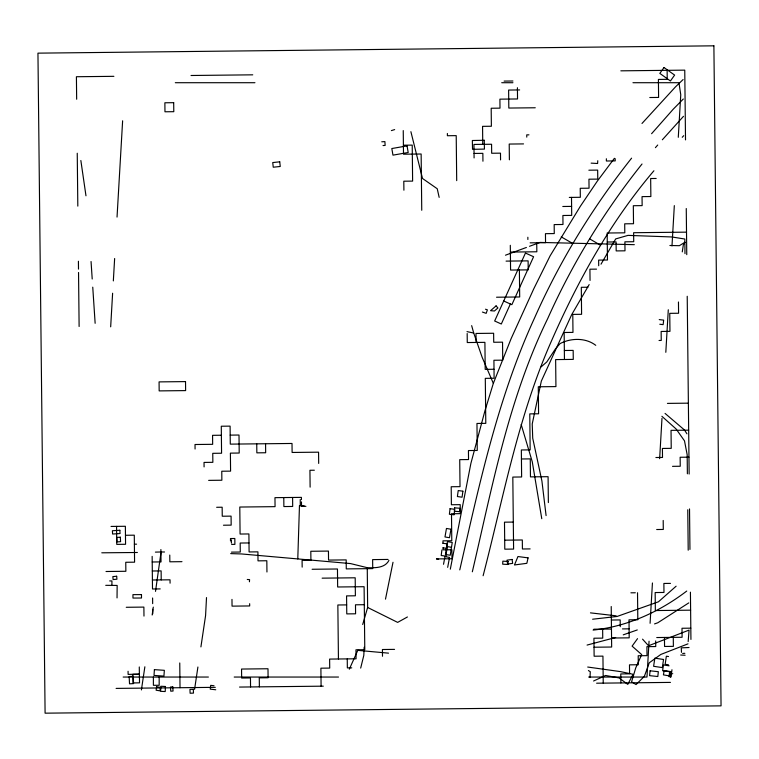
<?xml version="1.0" encoding="UTF-8"?>
<svg xmlns="http://www.w3.org/2000/svg" width="759" height="759" viewBox="0 0 759 759"><rect width="100%" height="100%" fill="white"/><g stroke="black" fill="none" stroke-linecap="round" stroke-linejoin="round"><path stroke-width="1.14" d="M111.905 585.388L111.943 580.948L109.666 580.929M117.038 597.912L117.152 585.436L105.738 585.331M362.698 624.496L367.641 607.466L367.261 567.685L350.563 563.586L241.542 553.956L230.698 553.615M297.784 558.928L299.473 505.466M364.168 647.247L363.808 655.368L360.686 668.091M590.018 677.54L590.274 671.715L588.415 670.539M206.514 597.57L205.575 615.625L200.917 646.905M597.76 160.737L597.608 163.498L591.138 163.138M110.672 326.825L112.617 293.23M113.338 280.915L114.637 258.515M117.038 217.083L122.626 120.785M649.059 641.213L646.981 677.047L588.652 677.047M650.093 623.3L652.436 582.978M659.647 458.683L661.981 418.37M665.814 352.309L668.29 309.757M671.99 245.925L674.324 205.613M678.29 137.303L680.757 94.752L678.944 82.712L632.959 82.712M249.426 581.783L249.578 579.629L247.254 579.478M688.166 641.554L689.068 630.103L648.537 645.767L642.55 639.154M441.909 549.952L441.197 555.512L445.941 556.119L447.506 543.871L442.763 543.264M393.01 562.267L385.487 599.145M144.865 666.791L141.402 689.931M152.17 615.008L153.29 607.134M155.51 591.375L161.069 551.973L164.542 551.992M194.579 689.362L197.909 667.019M671.971 669.751L670.928 676.905L668.964 676.611L669.675 671.753L671.63 672.047L662.607 670.719L663.451 664.988L669.096 665.814M682.275 251.884L683.337 244.815L684.865 242.368M446.681 546.527L445.438 554.497L450.248 555.246L452.25 542.429L447.44 541.67L446.681 546.527L451.501 547.277M443.531 564.288L444.983 556.565L449.546 557.429L447.677 567.352M450.315 569.174L470.893 463.388L485.01 410.562L493.341 383.371L511.13 338.609L533.757 288.837L550.104 255.859L580.35 206.277L597.305 181.145L614.41 158.299M459.764 569.886C479.29 484.593 497.714 398.162 534.44 318.211C559.8 260.897 592.675 207.245 631.592 158.157M472.326 571.793C492.42 486.121 508.682 398.39 547.656 318.704C572.343 263.382 604.23 211.325 642.029 164.001M483.113 575.739C503.132 498.483 517.61 419.281 549.421 345.649C576.508 283.088 609.591 222.89 653.907 170.766M349.311 669.201L357.793 650.359L388.513 653.148M510.371 303.998L501.31 324.008L494.659 320.991L525.456 253.041L533.596 256.732L511.87 304.672L503.729 300.991M388.912 560.436C384.889 568.235 374.794 567.912 367.261 567.685M589.164 284.578L571.669 314.691L541.338 381.084L532.23 423.93L532.723 438.209L541.917 481.045L546.091 515.598M601.014 264.179L615.682 238.924L628.025 235.375L671.81 236.96L684.827 239.028L684.988 253.629M637.532 638.651L632.105 646.127L641.697 654.6L635.729 667.92L631.583 681.819L636.051 684.571L644.372 676.354L649.277 662.787L660.804 654.457L687.986 643.85M642 123.461L675.529 86.83L683.1 79.553M655.406 147.663L657.721 145.035M662.341 139.779L683.498 116.317M651.592 133.707L673.337 109.087L683.309 99.002M682.237 137.294L683.707 135.681M676.117 586.195L658.442 601.802L617.143 616.441L592.599 619.221M541.158 366.853L546.822 361.92L555.465 348.855L560.104 343.58C571.005 337.888 585.739 337.603 595.758 345.326M686.743 591.052C659.391 611.906 627.484 626.488 593.092 630.093M688.774 602.893L657.787 622.778L654.552 623.907M684.865 242.263L679.371 245.698L669.884 245.489M593.576 681.003L605.616 675.472L619.04 677.91L627.788 684.371L633.082 674.296L620.539 671.62L587.713 667.038M407.422 616.972L397.65 622.389L367.641 607.466M505.475 255.204L526.385 247.462M529.526 246.296L539.991 242.425L634.334 244.673M615.672 637.484L587.068 645.074M623.234 634.847L637.275 629.942M391.388 130.605L394.661 129.59M381.739 141.791L384.898 141.601L385.136 145.424L383.029 145.548M689.049 647.512L681.278 647.854L681.478 652.342M682.635 653.423L684.855 653.319M672.749 673.707L670.576 673.774L670.671 677.132M155.405 552.116L161.069 551.973M113.888 76.327L76.412 76.735L76.659 99.239M191.031 75.492L252.747 74.828M620.843 70.834L684.76 70.141L685.519 139.893M504.118 81.099L512.932 81.004M519.64 89.932L508.625 90.055L508.815 108.053L535.266 107.769M649.789 97.522L658.603 97.427L658.414 79.429L667.227 79.334L667.133 70.331M528.947 134.846L526.746 134.865L526.765 137.113M403.409 145.206L412.222 145.111L412.621 181.107L403.797 181.202L403.902 190.205M523.539 143.906L509.213 144.058L509.384 159.807M474.043 153.441L482.857 153.346L482.942 161.221M588.851 170.196L597.665 170.101L597.769 179.105L588.946 179.2L589.05 188.204L580.227 188.298L580.331 197.293L569.307 197.416M656.174 178.469L650.662 178.526L650.861 196.534L642.048 196.628L642.142 205.623L633.329 205.717L633.518 223.725L624.704 223.82L624.799 232.823L607.172 233.013L607.466 260.014L598.642 260.109L598.709 265.735M562.789 206.486L571.612 206.391M686.515 232.15L633.623 232.719L633.718 241.723L624.904 241.817L624.999 250.821L616.185 250.916L616.08 241.912L607.266 242.007M530.124 242.852L545.55 242.681L545.455 233.677L554.269 233.582L554.174 224.588L562.988 224.484L562.893 215.49L571.707 215.395L571.508 197.387M510.38 252.064L536.831 251.779L536.736 242.776M506.073 261.115L528.112 260.868L528.207 269.872L510.579 270.062L510.304 245.309M596.536 269.132L589.923 269.208L590.047 280.451M587.921 287.225L581.309 287.3L581.593 314.302L572.779 314.397L572.979 332.395L564.155 332.489L564.449 359.491M496.538 297.224L519.687 296.968L519.393 269.967M659.04 340.468L661.241 340.44L661.146 331.446L669.96 331.351L669.761 313.344L678.584 313.249L678.461 301.997M564.354 350.497L573.168 350.402L573.273 359.396L555.635 359.595L555.93 386.597L538.292 386.786L538.586 413.788L529.773 413.883L530.161 449.878L521.348 449.973L521.632 476.975L512.818 477.079L513.596 549.08L504.782 549.174L504.488 522.173L513.312 522.078M494.014 369.263L485.2 369.358L484.906 342.356L467.269 342.546L467.174 333.543M667.436 403.39L688.375 403.162M221.381 435.23L212.567 435.324L212.662 444.319L195.025 444.508L195.072 449.015M230.195 435.125L239.009 435.03L239.208 453.038L230.394 453.132L230.584 471.13L221.77 471.225L221.865 480.229L208.64 480.371M688.669 430.163L671.032 430.353L671.231 448.351L662.408 448.446L662.512 457.449L655.899 457.516M521.442 458.977L530.256 458.882L530.456 476.88L548.083 476.69L548.368 502.572M688.963 457.165L680.14 457.26L680.244 466.254L672.521 466.339M314.349 470.219L309.938 470.276L310.118 487.145M304.169 505.826L300.298 505.864L300.232 499.517M216.647 507.287L222.159 507.23L222.254 516.224L231.078 516.129L231.172 525.133L223.459 525.219M305.915 506.319L301.513 506.367L301.465 501.87M111.042 526.433L125.368 526.281L125.567 544.279L116.753 544.374L116.554 526.376M125.472 535.275L134.286 535.18L134.58 562.182L125.757 562.277L125.861 571.28L106.023 571.499M656.677 529.526L663.29 529.45L663.195 520.456M134.381 544.184L136.582 544.165M248.999 542.941L240.186 543.036L240.28 552.04L231.467 552.135M504.688 540.171L522.315 539.981L522.42 548.985L530.133 548.899M231.628 544.393L234.892 544.364L234.825 538.492L230.48 538.539L230.499 540.892M152.208 561.992L161.031 561.897L160.889 549.525M181.97 561.669L169.845 561.802L169.769 555.057M388.058 559.44L372.631 559.611L372.726 568.605L346.275 568.899L346.18 559.895L328.543 560.085L328.448 551.081L310.81 551.271L310.915 560.275L302.091 560.37L302.167 567.125M436.548 558.918L451.984 558.747L451.88 549.744L443.066 549.839L443.038 547.59M152.312 570.996L161.126 570.901L161.221 579.904M312.11 569.269L337.461 568.994L337.651 586.992L364.102 586.707L364.785 649.704L355.971 649.799L356.066 658.803L329.615 659.087L329.719 668.091L320.896 668.186L321.095 686.183M152.407 579.999L170.035 579.81L170.073 583.178M322.129 578.159L355.193 577.798L355.383 595.796L346.569 595.9L346.768 613.898L355.582 613.803L355.487 604.8L364.301 604.705M160.215 588.908L152.502 588.993L152.151 556.366M670.491 583.386L663.878 583.453L663.973 592.456L655.159 592.551L655.349 610.549L690.624 610.17M630.909 592.817L635.321 592.77M126.25 607.285L143.878 607.096L143.982 616.09M346.664 604.895L337.85 604.989L338.438 658.992M611.365 620.027L620.179 619.932L620.255 626.687M593.832 629.22L611.46 629.031M622.484 628.907L629.097 628.841M690.813 628.167L681.999 628.262L682.094 637.266L656.744 637.541M611.564 638.034L629.192 637.845L629.002 619.837L637.816 619.742L637.522 592.741M394.547 649.381L382.422 649.514L382.498 656.269M594.022 647.228L611.659 647.029L611.223 606.526M351.759 667.854L347.347 667.901L347.252 658.897M116.099 688.404L215.29 687.331M239.54 687.066L323.296 686.164M596.621 683.204L670.463 682.398M101.782 552.808L137.388 552.486M175.31 82.712L254.948 82.712M501.718 82.712L512.932 82.712M123.157 677.047L208.402 677.047M234.199 677.047L338.514 677.047M680.662 655.026L685.102 655.235M590.455 612.864L616.147 615.824M214.01 685.747L210.698 685.358L210.252 689.125L215.765 689.779M659.229 319.605L663.67 320.137L663.129 324.643L659.799 324.245M443.142 547.856L446.937 548.33M668.413 664.78L665.159 664.305L666.345 656.222L668.518 656.544M467.003 331.626L473.72 333.03L482.193 357.404L493.341 383.371M436.463 558.861L438.607 559.317M485.494 309.207L487.382 309.852L486.177 313.344L482.411 312.053M561.243 236.874L572.495 243.345M589.639 238.867L600.132 244.996M665.064 413.418L684.504 430.011L686.942 433.825M661.876 416.283L676.127 428.996L684.504 440.865L687.17 454.717L687.379 473.815M521.186 424.499L532.268 461.776L541.774 518.71M471.662 325.639L473.72 333.03M410.894 131.677L422.507 178.479L437.241 188.754L439.167 197.378M80.852 160.51L85.976 195.794M91.052 261.532L92.209 279.008M92.75 287.168L95.141 323.306M231.343 539.915L231.419 543.112M139.276 666.962L139.533 682.834L132.996 682.948L132.853 674.305L139.4 674.191L128.119 674.381L128.072 671.279M686.259 208.526L686.762 254.654M687.218 296.276L689.144 474.033M689.523 508.919L689.959 549.421M690.424 592.172L690.937 639.42M687.768 509.763L688.204 550.199M673.28 637.361L673.375 646.364L664.561 646.459L664.457 637.456M655.681 640.928L655.738 646.554L646.924 646.649L647.019 655.653L638.205 655.748L638.3 664.742L629.486 664.846L629.581 673.84L620.767 673.935L620.862 682.939M615.179 158.659L615.207 160.908L606.384 161.003L606.365 158.754M602.646 629.126L602.741 638.129L593.927 638.224L594.126 656.222L602.94 656.127L603.234 683.128M527.856 237.244L527.875 239.493M517.42 87.712L517.534 98.964L499.906 99.154L500.001 108.148L491.187 108.243L491.377 126.25L482.563 126.345L482.762 144.343M500.56 159.902L500.494 153.157L491.671 153.252L491.576 144.248L473.939 144.438L474.09 157.938M476.092 342.451L475.988 333.448L493.625 333.258L493.72 342.262L502.543 342.167L502.733 360.164L493.919 360.259L494.109 378.257L485.295 378.352L485.788 423.361L476.965 423.456L477.259 450.457L468.445 450.552L468.54 459.556L459.726 459.65L460.02 486.652L451.197 486.747L451.396 504.744L460.21 504.65L460.305 513.653L451.491 513.748L451.785 540.75L442.971 540.844L442.99 543.093M456.7 180.633L456.216 135.633L447.393 135.728L447.374 133.48M421.748 210.262L421.141 154.011L403.503 154.2L403.247 130.576M318.685 463.426L318.562 452.174L292.111 452.459L292.016 443.465L230.29 444.129L230.1 426.131L221.286 426.226L221.571 453.227L212.757 453.322L212.852 462.326L204.038 462.421L204.086 466.918M301.437 499.621L301.408 497.373L274.967 497.657L275.062 506.651L239.797 507.04L240.081 534.042L248.905 533.947L249.094 551.945L257.918 551.85L258.013 560.854L266.826 560.749L266.95 572.001M292.594 497.468L292.689 506.462L283.875 506.557L283.781 497.562M265.565 443.749L265.659 452.753L256.846 452.848L256.741 443.844M259.379 686.857L259.274 677.853L268.098 677.759L267.993 668.755L241.552 669.049L241.647 678.043L250.461 677.948L250.555 686.952M249.654 603.699L249.683 605.948L232.045 606.137L231.979 599.392M179.76 662.968L180.025 687.711M152.597 597.997L152.663 603.623M152.72 609.249L152.768 613.746M77.247 153.242L77.816 206.116M78.414 261.248L78.5 269.122M78.538 272.49L79.116 326.493M159.172 676.971L159.181 685.292L153.394 685.292L153.384 676.971M165.462 686.487L165.206 691.553L160.623 691.335L160.889 686.259L165.462 686.487M508.122 561.47L507.961 564.487L502.676 564.184L502.856 561.157L508.122 561.47M154.4 669.637L154.011 675.415L163.935 676.098L164.342 670.32L154.4 669.637M454.613 507.828L454.337 511.215L459.518 511.661L459.793 508.264L454.613 507.828M650.093 670.804L649.581 675.643L657.816 676.525L658.338 671.696L650.093 670.804M450.059 508.71L449.385 514.251L454.091 514.82L454.764 509.27L450.059 508.71M462.895 491.196L462.07 497.202L457.392 496.547L458.227 490.542L462.895 491.196M663.546 659.467L662.322 667.597L653.613 666.288L654.846 658.148L663.546 659.467M156.658 686.772L156.117 690.216L159.931 690.832L160.481 687.379L156.658 686.772M450.96 529.241L449.489 537.723L444.983 536.955L446.463 528.454L450.96 529.241M664.182 670.501L663.423 674.884L669.836 675.984L670.595 671.601L664.182 670.501M528.074 557.865L526.85 563.32L514.469 564.962L517.961 556.537L528.074 557.865M664.011 67.523L659.818 73.386L670.425 80.976L674.628 75.094L664.011 67.523M496.082 305.877L490.551 310.687L494.441 310.991L497.923 307.974L496.082 305.877M407.042 145.899L391.815 148.536L392.972 155.14L408.2 152.502L407.042 145.899M512.107 559.449L507.031 560.161L507.581 564.07L512.657 563.358L512.107 559.449M279.739 161.819L272.737 162.568L273.249 167.217L280.242 166.477L279.739 161.819M116.658 576.242L112.844 576.603L113.119 579.553L116.933 579.202L116.658 576.242M172.777 686.876L170.481 687.028L170.756 691.193L173.061 691.041L172.777 686.876M119.846 530.256L112.389 530.75L112.607 534.032L120.055 533.539L119.846 530.256M120.301 537.201L116.772 537.429L117.057 541.907L120.596 541.679L120.301 537.201M133.195 676.335L129.163 676.544L129.523 683.821L133.556 683.612L133.195 676.335M193.317 689.248L189.959 689.4L190.111 693.242L193.479 693.1L193.317 689.248M484.261 140.282L472.354 140.51L472.525 149.324L484.432 149.096L484.261 140.282M713.887 45.825L37.95 53.149L45.094 713.175L721.05 705.861L713.887 45.825M173.688 102.683L164.874 102.778L164.969 111.782L173.792 111.687L173.688 102.683M185.528 381.606L159.077 381.891L159.172 390.894L185.623 390.6L185.528 381.606M141.487 594.61L132.948 594.648L132.977 598.054L141.506 598.016L141.487 594.61"/></g></svg>
